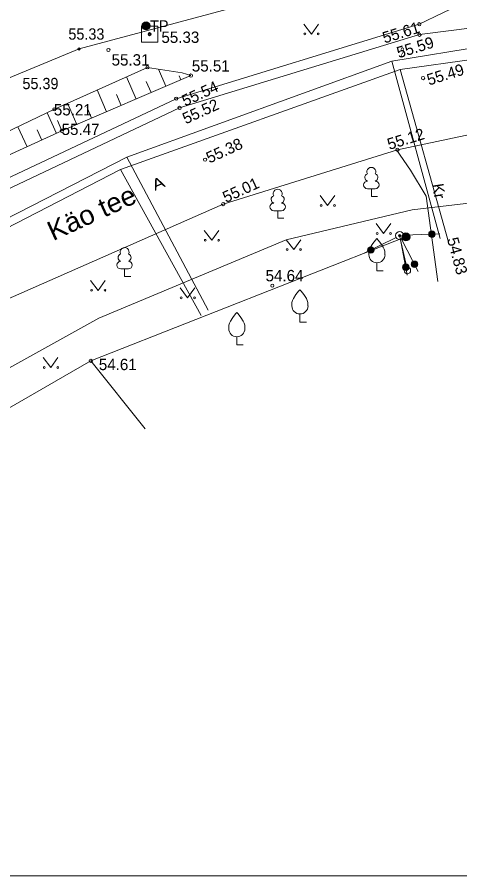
# Model space of a CAD drawing. Extents: x 640302 to 640713, y 6455972 to 6456281.
# Drawn here: x 640396.8 to 640424.2, y 6456141.1 to 6456194.2 of the extents above; entities that cross this region are included whole.
import ezdxf
from ezdxf.enums import TextEntityAlignment as Align

# ---------------------------------------------------------------- set-up
doc = ezdxf.new("R2010")
doc.units = 0
doc.header["$LTSCALE"] = 0.28
doc.header["$PDMODE"] = 32
doc.header["$PDSIZE"] = 0.14
for name, color, linetype, lineweight in [('1', 7, 'Continuous', 13), ('10', 7, 'Continuous', 13), ('13', 7, 'Continuous', 13), ('14', 7, 'Continuous', 13), ('15', 7, 'Continuous', 13), ('22', 7, 'Continuous', 13), ('23', 7, 'Continuous', 13), ('30', 7, 'Continuous', 13), ('31', 7, 'Continuous', 13), ('32', 7, 'Continuous', 13), ('42', 7, 'Continuous', 13), ('56', 7, 'Continuous', 13)]:
    doc.layers.add(name, color=color, linetype=linetype, lineweight=lineweight)
doc.layers.add('17', color=7, linetype='Continuous')
doc.layers.add('58', color=7, linetype='Continuous')

msp = doc.modelspace()

# ---------------------------------------------------------------- linework, layer by layer
at = {"layer": '1'}
for p, q in [((640406.95, 6456190.31), (640406.84, 6456190.56)), ((640406.91, 6456177.46), (640407.37, 6456176.85)), ((640407.37, 6456176.85), (640407.82, 6456177.46))]:
    msp.add_line(p, q, dxfattribs=at)
for centre, radius in [((640420.871, 6456180.611), 0.1), ((640406.9707, 6456176.8484), 0.055), ((640407.7995, 6456176.8484), 0.055), ((640401.38, 6456172.954), 0.1)]:
    msp.add_circle(centre, radius, dxfattribs=at)
msp.add_point((640400.66, 6456192.23), dxfattribs=at)
at = {"layer": '10'}
for p, q in [((640414.56, 6456193.76), (640415.02, 6456193.15)), ((640415.02, 6456193.15), (640415.47, 6456193.76)), ((640418.97, 6456183.59), (640418.49, 6456183.59)), ((640415.56, 6456183.17), (640416.02, 6456182.56)), ((640416.02, 6456182.56), (640416.47, 6456183.17)), ((640413.18, 6456182.23), (640412.7, 6456182.23)), ((640419.03, 6456181.43), (640419.49, 6456180.82)), ((640419.49, 6456180.82), (640419.94, 6456181.43)), ((640408.4, 6456181.01), (640408.86, 6456180.4)), ((640408.86, 6456180.4), (640409.3, 6456181.01)), ((640413.47, 6456180.43), (640413.93, 6456179.83)), ((640413.93, 6456179.83), (640414.37, 6456180.43)), ((640403.71, 6456178.63), (640403.23, 6456178.63)), ((640401.37, 6456177.92), (640401.83, 6456177.31)), ((640401.83, 6456177.31), (640402.28, 6456177.92)), ((640398.44, 6456173.15), (640398.91, 6456172.54)), ((640398.91, 6456172.54), (640399.35, 6456173.15))]:
    msp.add_line(p, q, dxfattribs=at)
msp.add_lwpolyline([(640374.29, 6456259.24), (640400.98, 6456225.23), (640421.78, 6456197.9), (640400.66, 6456192.23), (640383.55, 6456185.14), (640360.05, 6456220.22)], close=True, dxfattribs=at)
for points in [[(640419.11, 6456183.11), (640418.73, 6456183.11), (640418.73, 6456183.59)], [(640413.32, 6456181.76), (640412.94, 6456181.76), (640412.94, 6456182.23)], [(640418.57, 6456179.51), (640418.57, 6456179.66), (640418.58, 6456179.73), (640418.62, 6456179.86), (640418.68, 6456179.98), (640418.82, 6456180.21), (640418.98, 6456180.42), (640419.07, 6456180.51)], [(640419.57, 6456179.51), (640419.57, 6456179.66), (640419.56, 6456179.73), (640419.53, 6456179.86), (640419.47, 6456179.98), (640419.32, 6456180.21), (640419.16, 6456180.42), (640419.07, 6456180.51)], [(640403.85, 6456178.16), (640403.47, 6456178.16), (640403.47, 6456178.63)], [(640419.47, 6456178.51), (640419.07, 6456178.51), (640419.07, 6456179.01)], [(640413.81, 6456176.35), (640413.81, 6456176.5), (640413.82, 6456176.56), (640413.86, 6456176.69), (640413.92, 6456176.81), (640414.06, 6456177.05), (640414.22, 6456177.25), (640414.31, 6456177.35)], [(640414.81, 6456176.35), (640414.81, 6456176.5), (640414.8, 6456176.56), (640414.77, 6456176.69), (640414.71, 6456176.81), (640414.56, 6456177.05), (640414.4, 6456177.25), (640414.31, 6456177.35)], [(640409.91, 6456174.94), (640409.91, 6456175.09), (640409.92, 6456175.16), (640409.95, 6456175.29), (640410.01, 6456175.41), (640410.16, 6456175.64), (640410.32, 6456175.85), (640410.41, 6456175.94)], [(640410.91, 6456174.94), (640410.91, 6456175.09), (640410.9, 6456175.16), (640410.86, 6456175.29), (640410.8, 6456175.41), (640410.66, 6456175.64), (640410.5, 6456175.85), (640410.41, 6456175.94)], [(640414.71, 6456175.35), (640414.31, 6456175.35), (640414.31, 6456175.85)], [(640410.81, 6456173.94), (640410.41, 6456173.94), (640410.41, 6456174.44)]]:
    msp.add_lwpolyline(points, dxfattribs=at)
for centre in [(640414.6199, 6456193.1534), (640415.4487, 6456193.1534), (640415.6232, 6456182.5585), (640416.452, 6456182.5585), (640419.0889, 6456180.8247), (640419.9177, 6456180.8247), (640408.4577, 6456180.403), (640409.2864, 6456180.403), (640413.5274, 6456179.8283), (640414.3562, 6456179.8283), (640401.4326, 6456177.3104), (640402.2614, 6456177.3104), (640398.5055, 6456172.5427), (640399.3343, 6456172.5427)]:
    msp.add_circle(centre, 0.055, dxfattribs=at)
for centre, radius, start, end in [((640418.5589, 6456184.2856), 0.2326, 109.02174, 253.14154), ((640418.729, 6456184.633), 0.277, 332.5799, 207.4201), ((640418.8991, 6456184.2856), 0.2326, 286.85082, 70.98591), ((640418.4915, 6456183.8255), 0.2375, 90.0016, 269.39529), ((640418.9665, 6456183.8255), 0.2375, 270.6047, 89.9984), ((640412.936, 6456183.276), 0.277, 332.5799, 207.4201), ((640412.7659, 6456182.9286), 0.2326, 109.02174, 253.14154), ((640413.1061, 6456182.9286), 0.2326, 286.85082, 70.98591), ((640412.6985, 6456182.4685), 0.2375, 90.0016, 269.39529), ((640413.1735, 6456182.4685), 0.2375, 270.6047, 89.9984), ((640403.47, 6456179.678), 0.277, 332.5799, 207.4201), ((640403.2999, 6456179.3306), 0.2326, 109.02174, 253.14154), ((640403.6401, 6456179.3306), 0.2326, 286.85082, 70.98591), ((640419.074, 6456179.513), 0.5, 180, 0), ((640403.2325, 6456178.8705), 0.2375, 90.0016, 269.39529), ((640403.7075, 6456178.8705), 0.2375, 270.6047, 89.9984), ((640414.313, 6456176.348), 0.5, 180, 0), ((640410.409, 6456174.941), 0.5, 180, 0)]:
    msp.add_arc(centre, radius, start, end, dxfattribs=at)
at = {"layer": '13'}
for p, q in [((640406.03, 6456189.92), (640405.57, 6456190.98)), ((640404.19, 6456189.13), (640403.6, 6456190.51)), ((640406.95, 6456190.31), (640406.84, 6456190.56)), ((640405.11, 6456189.53), (640404.81, 6456190.22)), ((640402.35, 6456188.34), (640401.77, 6456189.69)), ((640403.27, 6456188.74), (640402.98, 6456189.42)), ((640400.51, 6456187.56), (640399.95, 6456188.87)), ((640399.26, 6456187.01), (640398.69, 6456188.28)), ((640401.43, 6456187.95), (640401.15, 6456188.61)), ((640399.59, 6456187.16), (640399.32, 6456187.81)), ((640397.44, 6456186.18), (640396.88, 6456187.42)), ((640398.35, 6456186.6), (640398.07, 6456187.23)), ((640420.73, 6456180.71), (640422.97, 6456180.81)), ((640420.26, 6456180.58), (640418.25, 6456179.58)), ((640420.96, 6456178.53), (640420.48, 6456180.69)), ((640420.53, 6456180.45), (640420.95, 6456178.25)), ((640420.6, 6456180.47), (640421.62, 6456178.48))]:
    msp.add_line(p, q, dxfattribs=at)
for centre, radius in [((640420.482, 6456180.695), 0.25), ((640422.4747, 6456180.7844), 0.1994), ((640422.4747, 6456180.7844), 0.1899), ((640422.4747, 6456180.7844), 0.1804), ((640422.4747, 6456180.7844), 0.171), ((640422.4747, 6456180.7844), 0.1615), ((640422.4747, 6456180.7844), 0.152), ((640422.4747, 6456180.7844), 0.1426), ((640422.4747, 6456180.7844), 0.1331), ((640422.4747, 6456180.7844), 0.1236), ((640422.4747, 6456180.7844), 0.1142), ((640422.4747, 6456180.7844), 0.1047), ((640422.4747, 6456180.7844), 0.0953), ((640422.4747, 6456180.7844), 0.0858), ((640422.4747, 6456180.7844), 0.0763), ((640422.4747, 6456180.7844), 0.0669), ((640422.4747, 6456180.7844), 0.0574), ((640422.4747, 6456180.7844), 0.0479), ((640422.4747, 6456180.7844), 0.0385), ((640422.4747, 6456180.7844), 0.029), ((640422.4747, 6456180.7844), 0.0195), ((640422.4747, 6456180.7844), 0.0101), ((640422.4747, 6456180.7844), 0.00061), ((640418.6975, 6456179.8021), 0.1994), ((640418.6975, 6456179.8021), 0.1899), ((640418.6975, 6456179.8021), 0.1804), ((640418.6975, 6456179.8021), 0.171), ((640418.6975, 6456179.8021), 0.1615), ((640418.6975, 6456179.8021), 0.152), ((640418.6975, 6456179.8021), 0.1426), ((640418.6975, 6456179.8021), 0.1331), ((640418.6975, 6456179.8021), 0.1236), ((640418.6975, 6456179.8021), 0.1142), ((640418.6975, 6456179.8021), 0.1047), ((640418.6975, 6456179.8021), 0.0953), ((640418.6975, 6456179.8021), 0.0858), ((640418.6975, 6456179.8021), 0.0763), ((640418.6975, 6456179.8021), 0.0669), ((640418.6975, 6456179.8021), 0.0574), ((640418.6975, 6456179.8021), 0.0479), ((640418.6975, 6456179.8021), 0.0385), ((640418.6975, 6456179.8021), 0.029), ((640418.6975, 6456179.8021), 0.0195), ((640418.6975, 6456179.8021), 0.0101), ((640418.6975, 6456179.8021), 0.00061), ((640420.8596, 6456178.7369), 0.1994), ((640420.8596, 6456178.7369), 0.1899), ((640420.8596, 6456178.7369), 0.1804), ((640420.8596, 6456178.7369), 0.171), ((640420.8596, 6456178.7369), 0.1615), ((640420.8596, 6456178.7369), 0.152), ((640420.8596, 6456178.7369), 0.1426), ((640420.8596, 6456178.7369), 0.1331), ((640420.8596, 6456178.7369), 0.1236), ((640420.8596, 6456178.7369), 0.1142), ((640420.8596, 6456178.7369), 0.1047), ((640420.958, 6456178.531), 0.2), ((640420.8596, 6456178.7369), 0.0953), ((640420.8596, 6456178.7369), 0.0858), ((640420.8596, 6456178.7369), 0.0763), ((640420.8596, 6456178.7369), 0.0669), ((640420.8596, 6456178.7369), 0.0574), ((640420.8596, 6456178.7369), 0.0479), ((640420.8596, 6456178.7369), 0.0385), ((640420.8596, 6456178.7369), 0.029), ((640420.8596, 6456178.7369), 0.0195), ((640420.8596, 6456178.7369), 0.0101), ((640420.8596, 6456178.7369), 0.00061), ((640421.3961, 6456178.9221), 0.1994), ((640421.3961, 6456178.9221), 0.1899), ((640421.3961, 6456178.9221), 0.1804), ((640421.3961, 6456178.9221), 0.171), ((640421.3961, 6456178.9221), 0.1615), ((640421.3961, 6456178.9221), 0.152), ((640421.3961, 6456178.9221), 0.1426), ((640421.3961, 6456178.9221), 0.1331), ((640421.3961, 6456178.9221), 0.1236), ((640421.3961, 6456178.9221), 0.1142), ((640421.3961, 6456178.9221), 0.1047), ((640421.3961, 6456178.9221), 0.0953), ((640421.3961, 6456178.9221), 0.0858), ((640421.3961, 6456178.9221), 0.0763), ((640421.3961, 6456178.9221), 0.0669), ((640421.3961, 6456178.9221), 0.0574), ((640421.3961, 6456178.9221), 0.0479), ((640421.3961, 6456178.9221), 0.0385), ((640421.3961, 6456178.9221), 0.029), ((640421.3961, 6456178.9221), 0.0195), ((640421.3961, 6456178.9221), 0.0101), ((640421.3961, 6456178.9221), 0.00061)]:
    msp.add_circle(centre, radius, dxfattribs=at)
for p in [(640420.48, 6456180.7), (640420.48, 6456180.69)]:
    msp.add_point(p, dxfattribs=at)
at = {"layer": '14'}
for p, q in [((640419.99, 6456191.47), (640422.99, 6456180.51)), ((640403.61, 6456185.53), (640408.63, 6456176.08))]:
    msp.add_line(p, q, dxfattribs=at)
msp.add_lwpolyline([(640370.63, 6456167.32), (640387.5, 6456177.31), (640403.61, 6456185.53), (640419.99, 6456191.47), (640425.79, 6456192.41), (640434.18, 6456193.29), (640446.92, 6456193.36), (640457.79, 6456193.5)], dxfattribs=at)
at = {"layer": '15'}
for p, q in [((640423.49, 6456180.29), (640420.51, 6456190.95)), ((640403.22, 6456184.77), (640408.2, 6456175.76))]:
    msp.add_line(p, q, dxfattribs=at)
msp.add_lwpolyline([(640388.37, 6456177.13), (640403.22, 6456184.77), (640420.51, 6456190.95), (640425.23, 6456191.62)], dxfattribs=at)
at = {"layer": '22'}
msp.add_lwpolyline([(640452.96, 6456184.1), (640450.96, 6456184), (640432.97, 6456183.67), (640421.26, 6456182.28), (640413.47, 6456180.43), (640401.87, 6456175.6), (640389.84, 6456168.92), (640378.57, 6456161.69), (640372.52, 6456157.97), (640366.7, 6456153.69)], dxfattribs=at)
at = {"layer": '23'}
msp.add_line((640401.38, 6456172.95), (640420.87, 6456180.61), dxfattribs=at)
msp.add_lwpolyline([(640381.58, 6456161.54), (640401.38, 6456172.95), (640404.75, 6456168.75)], dxfattribs=at)
for radius in [0.25, 0.225, 0.2, 0.175, 0.15, 0.125, 0.1, 0.075, 0.05, 0.025]:
    msp.add_circle((640420.871, 6456180.611), radius, dxfattribs=at)
at = {"layer": '30'}
for points in [[(640397.41, 6456233.13), (640402.16, 6456225.88), (640409.87, 6456215.87), (640418.92, 6456203.96), (640423.59, 6456197.13), (640424.61, 6456195.15), (640421.69, 6456193.75), (640406.67, 6456189.15), (640390.64, 6456181.61), (640381.51, 6456177.04), (640375.86, 6456174.58), (640370.86, 6456174.24), (640367.07, 6456175.21), (640361.41, 6456179.31), (640353.06, 6456185.83), (640349.15, 6456189.83), (640345.45, 6456195.76), (640342.84, 6456207.87), (640344.12, 6456212.45), (640347.33, 6456216.68), (640350.87, 6456218.15), (640352.81, 6456217.76), (640354.51, 6456216.05), (640355.3, 6456214.05)], [(640452.96, 6456195.12), (640449.19, 6456195.14), (640431.98, 6456194.42), (640421.7, 6456193.11), (640406.87, 6456188.59), (640390.94, 6456181.05), (640381.58, 6456175.73), (640373.02, 6456171.81), (640360.05, 6456161.76)], [(640363.93, 6456156.55), (640377.67, 6456165.94), (640384.4, 6456170.45), (640394.33, 6456175.94), (640409.57, 6456182.64), (640420.34, 6456185.99), (640425.22, 6456187.02), (640431.35, 6456188.03), (640449.53, 6456189.02), (640452.96, 6456188.97)], [(640420.29, 6456186), (640421.15, 6456184.73), (640422.12, 6456183.12), (640422.83, 6456177.86)]]:
    msp.add_lwpolyline(points, dxfattribs=at)
at = {"layer": '31'}
for centre in [(640421.694, 6456193.755), (640421.703, 6456193.105), (640402.472, 6456192.163), (640407.572, 6456190.583), (640421.928, 6456190.427), (640406.666, 6456189.155), (640399.132, 6456188.497), (640406.874, 6456188.586), (640399.592, 6456187.163), (640420.344, 6456185.995), (640408.448, 6456185.385), (640409.57, 6456182.64), (640412.604, 6456177.598)]:
    msp.add_circle(centre, 0.1, dxfattribs=at)
at = {"layer": '32'}
msp.add_lwpolyline([(640404.52, 6456193.64), (640405.52, 6456193.64), (640405.52, 6456192.64), (640404.52, 6456192.64)], close=True, dxfattribs=at)
for centre, radius in [((640404.797, 6456193.652), 0.25), ((640404.797, 6456193.652), 0.225), ((640404.797, 6456193.652), 0.2), ((640404.797, 6456193.652), 0.175), ((640404.797, 6456193.652), 0.15), ((640404.797, 6456193.652), 0.125), ((640404.797, 6456193.652), 0.1), ((640404.797, 6456193.652), 0.075), ((640404.797, 6456193.652), 0.05), ((640404.797, 6456193.652), 0.025), ((640405.02, 6456193.14), 0.1), ((640405.02, 6456193.14), 0.05), ((640404.888, 6456191.09), 0.1)]:
    msp.add_circle(centre, radius, dxfattribs=at)
at = {"layer": '42'}
for p, q in [((640406.03, 6456189.92), (640405.57, 6456190.98)), ((640404.19, 6456189.13), (640403.6, 6456190.51)), ((640405.11, 6456189.53), (640404.81, 6456190.22)), ((640402.35, 6456188.34), (640401.77, 6456189.69)), ((640403.27, 6456188.74), (640402.98, 6456189.42)), ((640400.51, 6456187.56), (640399.95, 6456188.87)), ((640399.26, 6456187.01), (640398.69, 6456188.28)), ((640401.43, 6456187.95), (640401.15, 6456188.61)), ((640399.59, 6456187.16), (640399.32, 6456187.81)), ((640397.44, 6456186.18), (640396.88, 6456187.42)), ((640398.35, 6456186.6), (640398.07, 6456187.23))]:
    msp.add_line(p, q, dxfattribs=at)
for points in [[(640381.43, 6456178.51), (640381.66, 6456178.86), (640382.21, 6456179.55), (640387.82, 6456183.08), (640399.13, 6456188.5), (640404.89, 6456191.09), (640407.04, 6456190.75), (640407.57, 6456190.58)], [(640381.43, 6456178.51), (640388.34, 6456182.04), (640399.59, 6456187.16), (640407.57, 6456190.58)], [(640381.43, 6456178.51), (640388.34, 6456182.04), (640399.59, 6456187.16), (640407.57, 6456190.58)]]:
    msp.add_lwpolyline(points, dxfattribs=at)
at = {"layer": '56'}
msp.add_line((640301.88, 6456141.13), (640486.88, 6456141.13), dxfattribs=at)

# ---------------------------------------------------------------- texts
at = {"layer": '1'}
msp.add_text('Kr', height=0.7, rotation=278.77, dxfattribs=at).set_placement((640422.5604, 6456183.3934), align=Align.CENTER)
at = {"layer": '17', "width": 0.55}
msp.add_text('2', height=0.6, dxfattribs=at).set_placement((640420.65, 6456191.72), align=Align.CENTER)
at = {"layer": '31', "width": 0.95}
for s, p in [('55.33', (640401.11, 6456192.8)), ('55.39', (640398.27, 6456189.74))]:
    msp.add_text(s, height=0.7, dxfattribs=at).set_placement(p, align=Align.CENTER)
at = {"layer": '31'}
for s, rotation, p in [(' 55.61', 17.244, (640420.5412, 6456192.8701)), (' 55.59', 17.244, (640421.4212, 6456191.9525)), (' 55.49', 17.244, (640423.2862, 6456190.2734)), (' 55.54', 24.593, (640408.1593, 6456189.0976)), (' 55.52', 24.593, (640408.1993, 6456187.9976)), (' 55.12', 17.244, (640420.8362, 6456186.2924)), (' 55.38', 24.593, (640409.6643, 6456185.5753)), (' 55.01', 24.593, (640410.6843, 6456183.137)), (' 54.83', 285.08, (640423.6769, 6456179.4711))]:
    msp.add_text(s, height=0.7, rotation=rotation, dxfattribs=at).set_placement(p, align=Align.CENTER)
for s, p in [(' 55.31', (640403.71, 6456191.2)), (' 55.51', (640408.67, 6456190.83)), (' 55.21', (640400.14, 6456188.12)), (' 55.47', (640400.62, 6456186.91)), (' 54.64', (640413.23, 6456177.87)), (' 54.61', (640402.92, 6456172.38))]:
    msp.add_text(s, height=0.7, dxfattribs=at).set_placement(p, align=Align.CENTER)
at = {"layer": '32', "width": 0.95}
msp.add_text(' TP', height=0.7, dxfattribs=at).set_placement((640404.8, 6456193.3))
at = {"layer": '32'}
msp.add_text(' 55.33', height=0.7, dxfattribs=at).set_placement((640406.79, 6456192.6), align=Align.CENTER)
at = {"layer": '58'}
for s, height, rotation, width, p in [('A', 0.7, 22.589, 1.2, (640405.6856, 6456183.5938)), ('Käo tee', 1.2, 24.638, 1.05, (640401.6849, 6456181.5581))]:
    msp.add_text(s, height=height, rotation=rotation, dxfattribs=dict(at, width=width)).set_placement(p, align=Align.CENTER)

doc.saveas('drawing.dxf')
